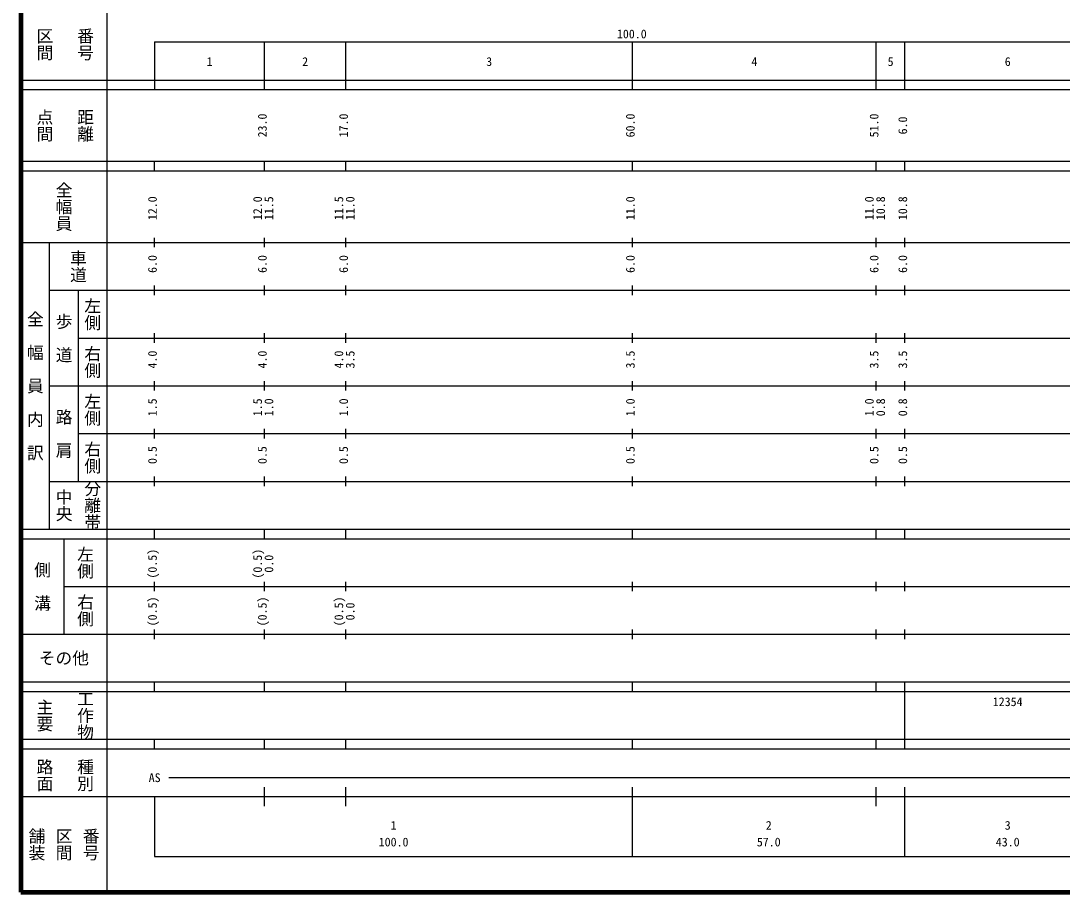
# Model space of a CAD drawing. Units: millimetres on the paper, enlarged 1000 times. Extents: x 40000 to 680000, y 20000 to 380000.
# Drawn here: x 40000 to 257897, y 20000 to 202409 of the extents above; entities that cross this region are included whole.
import ezdxf
from ezdxf.enums import TextEntityAlignment as Align

# ---------------------------------------------------------------- set-up
doc = ezdxf.new("R2010")
doc.units = ezdxf.units.MM
doc.header["$LTSCALE"] = 1000
doc.layers.add('M-TTL', color=2, linetype='Continuous', lineweight=140)
doc.layers.add('M-TTL-BAND', color=7, linetype='Continuous', lineweight=25)
doc.styles.add('@ＭＳ ゴシック', font='')
doc.styles.add('ＭＳ ゴシック', font='')
doc.styles.get('@ＭＳ ゴシック').set_extended_font_data('@MS Gothic')
doc.styles.get('ＭＳ ゴシック').set_extended_font_data('MS Gothic')

msp = doc.modelspace()

# ---------------------------------------------------------------- linework, layer by layer
at = {"layer": 'M-TTL'}
for p, q in [((40000, 380000), (40000, 20000)), ((40000, 20000), (680000, 20000))]:
    msp.add_line(p, q, dxfattribs=at)
at = {"layer": 'M-TTL-BAND'}
for p, q in [((58000, 370000), (58000, 20000)), ((68000, 198000), (579000, 198000)), ((68000, 198000), (68000, 188000)), ((91000, 188000), (91000, 198000)), ((108000, 188000), (108000, 198000)), ((168000, 188000), (168000, 198000)), ((219000, 188000), (219000, 198000)), ((225000, 188000), (225000, 198000)), ((40000, 190000), (579000, 190000)), ((40000, 188000), (579000, 188000)), ((40000, 173000), (579000, 173000)), ((68000, 171000), (68000, 173000)), ((91000, 171000), (91000, 173000)), ((108000, 171000), (108000, 173000)), ((168000, 171000), (168000, 173000)), ((219000, 171000), (219000, 173000)), ((225000, 171000), (225000, 173000)), ((40000, 171000), (579000, 171000)), ((68000, 155000), (68000, 157000)), ((91000, 155000), (91000, 157000)), ((108000, 155000), (108000, 157000)), ((168000, 155000), (168000, 157000)), ((219000, 155000), (219000, 157000)), ((225000, 155000), (225000, 157000)), ((40000, 156000), (579000, 156000)), ((46000, 96000), (46000, 156000)), ((46000, 146000), (579000, 146000)), ((52000, 146000), (52000, 106000)), ((68000, 145000), (68000, 147000)), ((91000, 145000), (91000, 147000)), ((108000, 145000), (108000, 147000)), ((168000, 145000), (168000, 147000)), ((219000, 145000), (219000, 147000)), ((225000, 145000), (225000, 147000)), ((52000, 136000), (579000, 136000)), ((68000, 135000), (68000, 137000)), ((91000, 135000), (91000, 137000)), ((108000, 135000), (108000, 137000)), ((168000, 135000), (168000, 137000)), ((219000, 135000), (219000, 137000)), ((225000, 135000), (225000, 137000)), ((68000, 125000), (68000, 127000)), ((91000, 125000), (91000, 127000)), ((108000, 125000), (108000, 127000)), ((168000, 125000), (168000, 127000)), ((219000, 125000), (219000, 127000)), ((225000, 125000), (225000, 127000)), ((46000, 126000), (579000, 126000)), ((52000, 116000), (579000, 116000)), ((68000, 115000), (68000, 117000)), ((91000, 115000), (91000, 117000)), ((108000, 115000), (108000, 117000)), ((168000, 115000), (168000, 117000)), ((219000, 115000), (219000, 117000)), ((225000, 115000), (225000, 117000)), ((68000, 105000), (68000, 107000)), ((91000, 105000), (91000, 107000)), ((108000, 105000), (108000, 107000)), ((168000, 105000), (168000, 107000)), ((219000, 105000), (219000, 107000)), ((225000, 105000), (225000, 107000)), ((46000, 106000), (579000, 106000)), ((40000, 96000), (579000, 96000)), ((68000, 94000), (68000, 96000)), ((91000, 94000), (91000, 96000)), ((108000, 94000), (108000, 96000)), ((168000, 94000), (168000, 96000)), ((219000, 94000), (219000, 96000)), ((225000, 94000), (225000, 96000)), ((40000, 94000), (579000, 94000)), ((49000, 94000), (49000, 74000)), ((68000, 83000), (68000, 85000)), ((91000, 83000), (91000, 85000)), ((108000, 83000), (108000, 85000)), ((168000, 83000), (168000, 85000)), ((219000, 83000), (219000, 85000)), ((225000, 83000), (225000, 85000)), ((49000, 84000), (579000, 84000)), ((68000, 73000), (68000, 75000)), ((91000, 73000), (91000, 75000)), ((108000, 73000), (108000, 75000)), ((168000, 73000), (168000, 75000)), ((219000, 73000), (219000, 75000)), ((225000, 73000), (225000, 75000)), ((40000, 74000), (579000, 74000)), ((40000, 64000), (579000, 64000)), ((68000, 62000), (68000, 64000)), ((91000, 62000), (91000, 64000)), ((108000, 62000), (108000, 64000)), ((168000, 62000), (168000, 64000)), ((219000, 62000), (219000, 64000)), ((225000, 62000), (225000, 64000)), ((40000, 62000), (579000, 62000)), ((225000, 52000), (225000, 62000)), ((40000, 52000), (579000, 52000)), ((68000, 50000), (68000, 52000)), ((91000, 50000), (91000, 52000)), ((108000, 50000), (108000, 52000)), ((168000, 50000), (168000, 52000)), ((219000, 50000), (219000, 52000)), ((225000, 50000), (225000, 52000)), ((40000, 50000), (579000, 50000)), ((71000, 44000), (565000, 44000)), ((91000, 38000), (91000, 42000)), ((108000, 38000), (108000, 42000)), ((168000, 27500), (168000, 42000)), ((219000, 38000), (219000, 42000)), ((225000, 27500), (225000, 42000)), ((40000, 40000), (579000, 40000)), ((68000, 40000), (68000, 27500)), ((68000, 27500), (579000, 27500))]:
    msp.add_line(p, q, dxfattribs=at)

# ---------------------------------------------------------------- texts
at = {"layer": 'M-TTL-BAND', "style": '@ＭＳ ゴシック'}
for s, p in [('区間', (45000, 197500)), ('番号', (53500, 197500)), ('点間', (45000, 180500)), ('距離', (53500, 180500)), ('全幅員', (49000, 163500)), ('車道', (52000, 151000)), ('左側', (55000, 141000)), ('全\u3000幅\u3000員\u3000内\u3000訳', (43000, 126000)), ('歩\u3000道', (49000, 136000)), ('右側', (55000, 131000)), ('左側', (55000, 121000)), ('路\u3000肩', (49000, 116000)), ('右側', (55000, 111000)), ('分離帯', (55000, 101000)), ('中央', (49000, 101000)), ('左側', (53500, 89000)), ('側\u3000溝', (44500, 84000)), ('右側', (53500, 79000)), ('工作物', (53500, 57000)), ('主要', (45000, 57000)), ('路面', (45000, 44500)), ('種別', (53500, 44500)), ('舗装', (43333, 30000)), ('区間', (49000, 30000)), ('番号', (54667, 30000))]:
    msp.add_text(s, height=2566, rotation=270, dxfattribs=at).set_placement(p, align=Align.MIDDLE_CENTER)
at = {"layer": 'M-TTL-BAND', "style": 'ＭＳ ゴシック'}
for s, p in [('100.0', (167844, 198195)), ('1', (79500, 192405)), ('2', (99500, 192405)), ('3', (138000, 192405)), ('4', (193500, 192405)), ('5', (222000, 192405)), ('6', (246500, 192405)), ('AS', (68000, 42500)), ('2', (196500, 32523)), ('3', (246500, 32523)), ('1', (118000, 32523)), ('100.0', (118000, 29033)), ('57.0', (196500, 29033)), ('43.0', (246500, 29033))]:
    msp.add_text(s, height=1833, dxfattribs=at).set_placement(p, align=Align.BOTTOM_CENTER)
for s, p in [('23.0', (92000, 180500)), ('17.0', (109000, 180500)), ('60.0', (169000, 180500)), ('51.0', (220000, 180500)), ('6.0', (226000, 180500)), ('12.0', (69000, 163174)), ('12.0', (91000, 163174)), ('11.5', (93370, 163174)), ('11.5', (108000, 163174)), ('11.0', (110370, 163174)), ('11.0', (169000, 163174)), ('11.0', (219000, 163174)), ('10.8', (221370, 163174)), ('10.8', (226000, 163174)), ('6.0', (69000, 151500)), ('6.0', (92000, 151500)), ('6.0', (109000, 151500)), ('6.0', (169000, 151500)), ('6.0', (220000, 151500)), ('6.0', (226000, 151500)), ('4.0', (69000, 131500)), ('4.0', (92000, 131500)), ('4.0', (108000, 131500)), ('3.5', (110370, 131500)), ('3.5', (169000, 131500)), ('3.5', (220000, 131500)), ('3.5', (226000, 131500)), ('1.5', (69000, 121500)), ('1.5', (91000, 121500)), ('1.0', (93370, 121500)), ('1.0', (109000, 121500)), ('1.0', (169000, 121500)), ('1.0', (219000, 121500)), ('0.8', (221370, 121500)), ('0.8', (226000, 121500)), ('0.5', (69000, 111500)), ('0.5', (92000, 111500)), ('0.5', (109000, 111500)), ('0.5', (169000, 111500)), ('0.5', (220000, 111500)), ('0.5', (226000, 111500)), ('(0.5)', (69000, 88764)), ('(0.5)', (91000, 88764)), ('0.0', (93370, 88764)), ('(0.5)', (69000, 78764)), ('(0.5)', (92000, 78764)), ('(0.5)', (108000, 78764)), ('0.0', (110370, 78764))]:
    msp.add_text(s, height=1833, rotation=90, dxfattribs=at).set_placement(p, align=Align.BOTTOM_CENTER)
msp.add_text('その他', height=2566, dxfattribs=at).set_placement((49000, 69000), align=Align.MIDDLE_CENTER)
msp.add_text('12354', height=1833, dxfattribs=at).set_placement((243375, 58405), align=Align.BOTTOM_LEFT)

doc.saveas('drawing.dxf')
